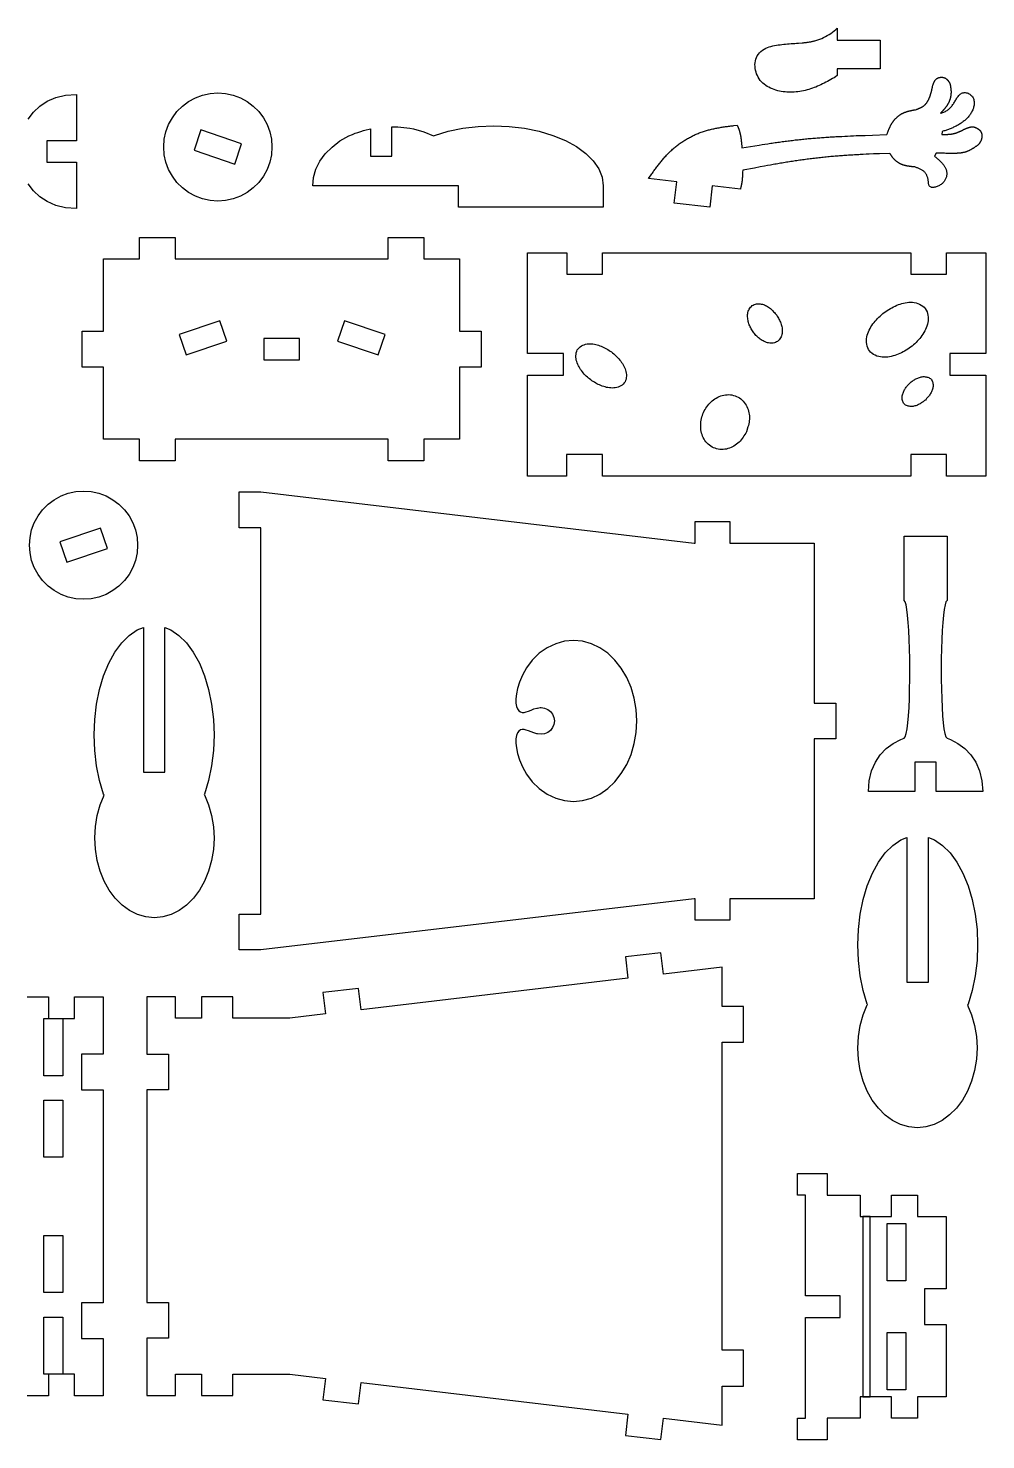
# Model space of a CAD drawing. Extents: x 13 to 664, y 13 to 450.
# Drawn here: x 370 to 664.5, y 13 to 447.3 of the extents above; entities that cross this region are included whole.
import ezdxf

# ---------------------------------------------------------------- set-up
doc = ezdxf.new("R2010")
doc.units = 0

msp = doc.modelspace()

# ---------------------------------------------------------------- linework, layer by layer
for points in [[(618.82, 447.27), (618.82, 443.62), (632.03, 443.62), (632.03, 434.81), (618.82, 434.81), (618.82, 432.72), (618.77, 432.68), (618.29, 432.37), (617.81, 432.06), (617.32, 431.77), (616.83, 431.48), (616.33, 431.19), (615.84, 430.91), (615.33, 430.64), (614.83, 430.38), (614.32, 430.12), (613.8, 429.88), (613.28, 429.64), (612.76, 429.41), (612.24, 429.19), (611.7, 428.99), (611.17, 428.8), (610.63, 428.62), (610.08, 428.45), (609.53, 428.3), (608.98, 428.16), (608.42, 428.04), (607.86, 427.93), (607.3, 427.83), (606.73, 427.75), (606.16, 427.69), (605.59, 427.64), (605.02, 427.61), (604.45, 427.6), (603.88, 427.6), (603.31, 427.63), (602.74, 427.67), (602.17, 427.73), (601.61, 427.82), (601.04, 427.92), (600.49, 428.05), (599.93, 428.21), (599.39, 428.39), (598.85, 428.59), (598.31, 428.83), (597.8, 429.09), (597.29, 429.37), (596.81, 429.69), (596.35, 430.03), (595.91, 430.4), (595.51, 430.8), (595.13, 431.24), (594.8, 431.69), (594.5, 432.18), (594.24, 432.69), (594.01, 433.22), (593.83, 433.77), (593.69, 434.33), (593.58, 434.9), (593.52, 435.49), (593.5, 436.07), (593.53, 436.65), (593.62, 437.22), (593.76, 437.77), (593.96, 438.3), (594.23, 438.81), (594.55, 439.28), (594.93, 439.72), (595.34, 440.13), (595.8, 440.49), (596.29, 440.82), (596.8, 441.1), (597.32, 441.34), (597.86, 441.54), (598.41, 441.7), (598.96, 441.84), (599.52, 441.95), (600.08, 442.04), (600.65, 442.12), (601.21, 442.2), (601.78, 442.27), (602.34, 442.33), (602.91, 442.39), (603.47, 442.44), (604.04, 442.49), (604.61, 442.53), (605.18, 442.57), (605.74, 442.62), (606.31, 442.65), (606.88, 442.69), (608.02, 442.76), (608.46, 442.81), (608.68, 442.84), (608.9, 442.87), (609.12, 442.89), (609.35, 442.92), (609.57, 442.95), (609.79, 442.98), (610.01, 443.01), (610.23, 443.05), (610.45, 443.08), (610.66, 443.12), (610.88, 443.17), (611.1, 443.21), (611.31, 443.26), (611.53, 443.31), (611.74, 443.36), (611.96, 443.42), (612.17, 443.48), (612.83, 443.69), (613.43, 443.91), (614.02, 444.15), (614.61, 444.41), (615.18, 444.69), (615.74, 445), (616.29, 445.33), (616.83, 445.68), (617.35, 446.05), (617.86, 446.44), (618.35, 446.85), (618.82, 447.27)], [(647.75, 427.73), (647.77, 427.82), (647.8, 427.92), (647.82, 428.01), (647.84, 428.11), (647.87, 428.21), (647.89, 428.3), (647.91, 428.4), (647.93, 428.49), (647.95, 428.58), (647.98, 428.68), (648, 428.78), (648.02, 428.87), (648.04, 428.96), (648.06, 429.06), (648.08, 429.15), (648.12, 429.34), (648.2, 429.72), (648.25, 429.87), (648.28, 429.94), (648.31, 430.01), (648.33, 430.08), (648.36, 430.16), (648.39, 430.23), (648.41, 430.3), (648.44, 430.37), (648.47, 430.44), (648.5, 430.51), (648.53, 430.58), (648.56, 430.64), (648.59, 430.71), (648.63, 430.78), (648.66, 430.84), (648.69, 430.91), (648.73, 430.97), (648.76, 431.03), (648.8, 431.1), (648.84, 431.16), (648.88, 431.21), (648.92, 431.27), (648.96, 431.33), (649.01, 431.38), (649.05, 431.44), (649.1, 431.49), (649.14, 431.54), (649.19, 431.59), (649.24, 431.64), (649.3, 431.68), (649.35, 431.73), (649.41, 431.77), (649.47, 431.81), (649.53, 431.84), (649.59, 431.88), (649.65, 431.91), (649.72, 431.95), (649.78, 431.98), (649.85, 432.01), (649.92, 432.03), (649.99, 432.06), (650.06, 432.08), (650.14, 432.1), (650.21, 432.12), (650.28, 432.13), (650.36, 432.15), (650.43, 432.16), (650.51, 432.17), (650.58, 432.18), (650.66, 432.18), (650.74, 432.19), (650.81, 432.19), (650.89, 432.19), (650.97, 432.19), (651.04, 432.18), (651.12, 432.18), (651.19, 432.17), (651.27, 432.16), (651.34, 432.14), (651.42, 432.13), (651.49, 432.11), (651.56, 432.09), (651.63, 432.07), (651.7, 432.05), (651.77, 432.03), (651.83, 432), (651.9, 431.97), (651.96, 431.94), (652.03, 431.9), (652.09, 431.87), (652.15, 431.83), (652.2, 431.79), (652.26, 431.75), (652.32, 431.71), (652.37, 431.66), (652.43, 431.62), (652.48, 431.57), (652.53, 431.52), (652.58, 431.47), (652.63, 431.42), (652.68, 431.37), (652.73, 431.32), (652.78, 431.26), (652.82, 431.21), (652.87, 431.15), (652.92, 431.09), (652.96, 431.03), (653.01, 430.97), (653.05, 430.91), (653.09, 430.85), (653.14, 430.79), (653.18, 430.73), (653.22, 430.67), (653.26, 430.6), (653.31, 430.54), (653.35, 430.48), (653.39, 430.41), (653.47, 430.29), (653.53, 429.98), (653.55, 429.88), (653.57, 429.78), (653.58, 429.68), (653.6, 429.58), (653.62, 429.48), (653.63, 429.38), (653.65, 429.27), (653.67, 429.17), (653.68, 429.07), (653.7, 428.97), (653.71, 428.87), (653.72, 428.77), (653.73, 428.66), (653.75, 428.56), (653.76, 428.46), (653.76, 428.36), (653.77, 428.26), (653.78, 428.15), (653.79, 428.05), (653.79, 427.95), (653.79, 427.85), (653.8, 427.74), (653.8, 427.64), (653.79, 427.54), (653.79, 427.43), (653.79, 427.33), (653.78, 427.23), (653.78, 427.12), (653.77, 427.02), (653.76, 426.92), (653.75, 426.81), (653.74, 426.71), (653.72, 426.61), (653.71, 426.5), (653.69, 426.4), (653.67, 426.3), (653.66, 426.2), (653.64, 426.1), (653.61, 425.99), (653.59, 425.89), (653.57, 425.79), (653.54, 425.69), (653.51, 425.59), (653.48, 425.49), (653.45, 425.39), (653.42, 425.29), (653.39, 425.2), (653.36, 425.1), (653.32, 425), (653.28, 424.9), (653.25, 424.81), (653.21, 424.71), (653.17, 424.62), (653.12, 424.52), (653.08, 424.43), (653.04, 424.34), (652.99, 424.25), (652.94, 424.16), (652.89, 424.07), (652.85, 423.98), (652.79, 423.89), (652.74, 423.8), (652.69, 423.72), (652.63, 423.63), (652.58, 423.54), (652.52, 423.46), (652.47, 423.37), (652.41, 423.29), (652.35, 423.21), (652.29, 423.12), (652.23, 423.04), (652.17, 422.96), (652.1, 422.88), (652.04, 422.8), (651.98, 422.72), (651.91, 422.64), (651.85, 422.56), (651.78, 422.48), (651.71, 422.4), (651.65, 422.32), (651.58, 422.24), (651.51, 422.17), (651.44, 422.09), (651.37, 422.01), (651.3, 421.94), (651.23, 421.86), (651.16, 421.78), (651.09, 421.71), (651.02, 421.63), (650.95, 421.55), (650.88, 421.48), (650.81, 421.4), (650.73, 421.33), (650.52, 421.1), (650.73, 421.13), (651.01, 421.23), (651.28, 421.34), (651.56, 421.45), (651.82, 421.57), (652.09, 421.69), (652.34, 421.83), (652.59, 421.97), (652.82, 422.12), (653.05, 422.28), (653.26, 422.46), (653.46, 422.65), (653.65, 422.85), (653.84, 423.07), (654.01, 423.29), (654.18, 423.52), (654.35, 423.76), (654.51, 424), (654.67, 424.26), (654.82, 424.51), (654.98, 424.77), (655.14, 425.03), (655.29, 425.29), (655.46, 425.56), (655.62, 425.82), (655.8, 426.07), (655.98, 426.32), (656.17, 426.55), (656.37, 426.76), (656.59, 426.95), (656.82, 427.12), (657.06, 427.25), (657.32, 427.36), (657.6, 427.42), (657.88, 427.45), (658.18, 427.45), (658.48, 427.42), (658.77, 427.35), (659.06, 427.25), (659.33, 427.12), (659.58, 426.97), (659.82, 426.79), (660.04, 426.59), (660.23, 426.37), (660.41, 426.13), (660.55, 425.88), (660.67, 425.62), (660.77, 425.34), (660.84, 425.06), (660.88, 424.77), (660.91, 424.48), (660.91, 424.18), (660.89, 423.89), (660.86, 423.59), (660.81, 423.29), (660.74, 423), (660.66, 422.71), (660.57, 422.43), (660.46, 422.16), (660.34, 421.89), (660.22, 421.63), (660.08, 421.37), (659.93, 421.12), (659.77, 420.87), (659.61, 420.63), (659.43, 420.4), (659.25, 420.17), (659.06, 419.95), (658.86, 419.73), (658.66, 419.53), (658.45, 419.32), (658.24, 419.12), (658.02, 418.93), (657.8, 418.74), (657.57, 418.56), (657.34, 418.39), (657.11, 418.22), (656.87, 418.05), (656.63, 417.89), (656.38, 417.74), (656.13, 417.59), (655.88, 417.44), (655.63, 417.3), (655.37, 417.17), (655.11, 417.04), (654.85, 416.91), (654.59, 416.79), (654.32, 416.67), (654.05, 416.56), (653.79, 416.45), (653.52, 416.34), (653.25, 416.24), (652.98, 416.14), (652.71, 416.04), (652.43, 415.94), (652.16, 415.84), (651.89, 415.75), (651.61, 415.66), (651.06, 415.47), (650.92, 414.58), (651.24, 414.58), (651.45, 414.58), (651.56, 414.58), (651.67, 414.59), (651.77, 414.59), (651.88, 414.59), (651.99, 414.59), (652.09, 414.59), (652.2, 414.6), (652.31, 414.6), (652.41, 414.6), (652.52, 414.61), (652.63, 414.61), (652.73, 414.62), (652.84, 414.62), (652.94, 414.63), (653.05, 414.64), (653.15, 414.65), (653.26, 414.66), (653.37, 414.67), (653.47, 414.68), (653.58, 414.69), (653.68, 414.7), (653.78, 414.71), (653.89, 414.73), (653.99, 414.75), (654.1, 414.76), (654.2, 414.78), (654.3, 414.8), (654.41, 414.82), (654.51, 414.84), (654.61, 414.86), (654.72, 414.89), (654.82, 414.91), (654.92, 414.94), (655.02, 414.97), (655.12, 415), (655.23, 415.03), (655.33, 415.06), (655.43, 415.09), (655.53, 415.12), (655.63, 415.16), (655.73, 415.2), (655.83, 415.23), (655.93, 415.27), (656.03, 415.31), (656.12, 415.35), (656.22, 415.39), (656.32, 415.43), (656.42, 415.47), (656.52, 415.51), (656.61, 415.56), (656.71, 415.6), (656.81, 415.65), (656.9, 415.69), (657, 415.74), (657.09, 415.79), (657.19, 415.83), (657.29, 415.88), (657.38, 415.93), (657.66, 416.07), (657.76, 416.12), (657.86, 416.17), (657.95, 416.21), (658.04, 416.26), (658.14, 416.31), (658.24, 416.35), (658.33, 416.4), (658.43, 416.44), (658.52, 416.48), (658.62, 416.53), (658.72, 416.57), (658.82, 416.6), (658.92, 416.64), (659.02, 416.68), (659.12, 416.71), (659.22, 416.74), (659.32, 416.77), (659.42, 416.8), (659.52, 416.83), (659.63, 416.85), (659.73, 416.87), (659.84, 416.89), (659.94, 416.9), (660.05, 416.91), (660.15, 416.92), (660.26, 416.92), (660.36, 416.92), (660.47, 416.92), (660.58, 416.91), (660.68, 416.9), (660.79, 416.89), (660.89, 416.87), (661, 416.85), (661.1, 416.84), (661.23, 416.78), (661.3, 416.75), (661.36, 416.71), (661.43, 416.68), (661.49, 416.65), (661.55, 416.62), (661.62, 416.59), (661.68, 416.55), (661.74, 416.52), (661.81, 416.49), (661.87, 416.45), (661.93, 416.42), (661.99, 416.38), (662.05, 416.35), (662.11, 416.31), (662.16, 416.27), (662.22, 416.23), (662.28, 416.19), (662.33, 416.15), (662.38, 416.11), (662.44, 416.07), (662.49, 416.02), (662.54, 415.98), (662.59, 415.93), (662.64, 415.88), (662.68, 415.84), (662.73, 415.79), (662.77, 415.73), (662.81, 415.68), (662.85, 415.62), (662.89, 415.57), (662.92, 415.51), (662.96, 415.45), (662.99, 415.39), (663.02, 415.33), (663.05, 415.27), (663.08, 415.2), (663.11, 415.14), (663.13, 415.07), (663.16, 415), (663.18, 414.94), (663.2, 414.87), (663.22, 414.8), (663.23, 414.73), (663.25, 414.66), (663.26, 414.59), (663.27, 414.52), (663.28, 414.45), (663.29, 414.38), (663.3, 414.31), (663.3, 414.24), (663.31, 414.16), (663.31, 414.09), (663.31, 414.02), (663.31, 413.95), (663.3, 413.88), (663.3, 413.81), (663.29, 413.74), (663.28, 413.67), (663.27, 413.6), (663.26, 413.54), (663.25, 413.47), (663.23, 413.4), (663.21, 413.33), (663.2, 413.27), (663.18, 413.2), (663.16, 413.14), (663.14, 413.07), (663.11, 413.01), (663.09, 412.94), (663.06, 412.88), (663.04, 412.82), (663.01, 412.75), (662.98, 412.69), (662.95, 412.63), (662.92, 412.57), (662.89, 412.51), (662.86, 412.44), (662.82, 412.38), (662.79, 412.32), (662.76, 412.26), (662.72, 412.2), (662.68, 412.14), (662.65, 412.08), (662.61, 412.02), (662.58, 411.96), (662.54, 411.9), (662.5, 411.84), (662.46, 411.78), (662.42, 411.72), (662.39, 411.66), (662.35, 411.6), (662.27, 411.48), (661.93, 411.24), (661.82, 411.16), (661.7, 411.08), (661.59, 411), (661.48, 410.92), (661.36, 410.84), (661.25, 410.76), (661.13, 410.68), (661.02, 410.6), (660.9, 410.52), (660.79, 410.45), (660.67, 410.37), (660.56, 410.3), (660.44, 410.23), (660.32, 410.15), (660.21, 410.08), (660.09, 410.02), (659.97, 409.95), (659.85, 409.88), (659.73, 409.82), (659.61, 409.75), (659.49, 409.69), (659.37, 409.63), (659.25, 409.58), (659.13, 409.52), (659, 409.47), (658.88, 409.41), (658.76, 409.36), (658.63, 409.32), (658.5, 409.27), (658.38, 409.23), (658.25, 409.19), (658.12, 409.15), (657.99, 409.12), (657.86, 409.08), (657.73, 409.05), (657.6, 409.02), (657.47, 408.99), (657.33, 408.97), (657.2, 408.94), (657.06, 408.92), (656.93, 408.9), (656.79, 408.88), (656.66, 408.87), (656.52, 408.85), (656.39, 408.84), (656.25, 408.82), (656.11, 408.81), (655.98, 408.8), (655.84, 408.79), (655.7, 408.79), (655.56, 408.78), (655.42, 408.77), (655.28, 408.77), (655.15, 408.76), (655.01, 408.76), (654.87, 408.76), (654.73, 408.76), (654.59, 408.76), (654.45, 408.76), (654.31, 408.76), (654.17, 408.76), (654.03, 408.76), (653.9, 408.76), (653.76, 408.76), (653.48, 408.76), (653.2, 408.77), (652.93, 408.77), (652.65, 408.77), (652.24, 408.78), (651.83, 408.79), (651.29, 408.8), (650.61, 408.82), (649.25, 408.86), (648.73, 407.89), (648.92, 407.74), (649.1, 407.58), (649.29, 407.43), (649.47, 407.27), (649.65, 407.11), (649.83, 406.96), (650, 406.8), (650.18, 406.64), (650.35, 406.48), (650.52, 406.32), (650.68, 406.15), (650.84, 405.99), (650.99, 405.82), (651.14, 405.65), (651.28, 405.49), (651.42, 405.31), (651.55, 405.14), (651.67, 404.96), (651.79, 404.78), (651.9, 404.6), (652, 404.42), (652.09, 404.23), (652.17, 404.04), (652.25, 403.85), (652.31, 403.66), (652.37, 403.46), (652.41, 403.25), (652.44, 403.05), (652.46, 402.84), (652.47, 402.63), (652.47, 402.41), (652.46, 402.19), (652.43, 401.98), (652.4, 401.76), (652.35, 401.55), (652.29, 401.33), (652.21, 401.12), (652.12, 400.91), (652.02, 400.7), (651.91, 400.5), (651.78, 400.3), (651.64, 400.1), (651.48, 399.91), (651.31, 399.73), (651.13, 399.55), (650.93, 399.38), (650.72, 399.22), (650.49, 399.07), (650.25, 398.93), (650.01, 398.8), (649.75, 398.68), (649.5, 398.58), (649.24, 398.49), (648.99, 398.41), (648.74, 398.36), (648.5, 398.32), (648.26, 398.3), (648.04, 398.3), (647.83, 398.32), (647.64, 398.37), (647.46, 398.43), (647.31, 398.53), (647.18, 398.65), (647.08, 398.79), (647, 398.97), (646.95, 399.16), (646.91, 399.38), (646.88, 399.6), (646.86, 399.84), (646.84, 400.08), (646.81, 400.32), (646.78, 400.56), (646.74, 400.79), (646.69, 401.02), (646.63, 401.25), (646.56, 401.46), (646.48, 401.68), (646.4, 401.88), (646.31, 402.08), (646.2, 402.28), (646.09, 402.46), (645.97, 402.64), (645.84, 402.81), (645.7, 402.97), (645.56, 403.12), (645.4, 403.26), (645.24, 403.4), (645.07, 403.52), (644.89, 403.64), (644.71, 403.75), (644.51, 403.85), (644.32, 403.95), (644.12, 404.04), (643.91, 404.13), (643.7, 404.21), (643.49, 404.29), (643.28, 404.37), (643.06, 404.44), (642.84, 404.52), (642.63, 404.59), (642.26, 404.63), (642.07, 404.65), (641.98, 404.65), (641.88, 404.66), (641.79, 404.67), (641.7, 404.68), (641.61, 404.69), (641.51, 404.7), (641.42, 404.71), (641.33, 404.73), (641.24, 404.74), (641.15, 404.75), (641.06, 404.76), (640.96, 404.77), (640.87, 404.79), (640.78, 404.8), (640.69, 404.81), (640.6, 404.83), (640.51, 404.84), (640.42, 404.86), (640.33, 404.88), (640.24, 404.89), (640.15, 404.91), (640.06, 404.93), (639.97, 404.95), (639.88, 404.97), (639.79, 404.99), (639.71, 405.01), (639.62, 405.03), (639.53, 405.05), (639.44, 405.08), (639.36, 405.1), (639.27, 405.13), (639.18, 405.15), (639.1, 405.18), (639.01, 405.21), (638.93, 405.24), (638.84, 405.27), (638.76, 405.3), (638.67, 405.33), (638.59, 405.37), (638.51, 405.4), (638.42, 405.44), (638.34, 405.48), (638.26, 405.51), (638.18, 405.55), (638.1, 405.6), (638.02, 405.64), (637.94, 405.68), (637.86, 405.73), (637.78, 405.77), (637.7, 405.82), (637.62, 405.87), (637.55, 405.92), (637.47, 405.97), (637.4, 406.02), (637.32, 406.07), (637.25, 406.13), (637.17, 406.18), (637.1, 406.24), (637.03, 406.29), (636.96, 406.35), (636.88, 406.41), (636.81, 406.47), (636.74, 406.53), (636.68, 406.59), (636.61, 406.65), (636.54, 406.72), (636.47, 406.78), (636.41, 406.85), (636.34, 406.91), (636.28, 406.98), (636.22, 407.05), (636.16, 407.12), (636.1, 407.19), (636.04, 407.26), (635.98, 407.33), (635.92, 407.4), (635.86, 407.47), (635.81, 407.54), (635.75, 407.62), (635.7, 407.69), (635.65, 407.76), (635.59, 407.84), (635.54, 407.91), (635.49, 407.99), (635.44, 408.07), (635.39, 408.14), (635.35, 408.22), (635.3, 408.3), (635.25, 408.38), (635.2, 408.45), (635.16, 408.53), (635.11, 408.61), (635.02, 408.77), (631.82, 408.65), (630, 408.58), (628.63, 408.52), (627.72, 408.48), (626.81, 408.44), (625.89, 408.4), (625.44, 408.37), (624.98, 408.35), (624.53, 408.32), (624.07, 408.3), (623.61, 408.27), (623.16, 408.25), (622.7, 408.22), (622.25, 408.19), (621.79, 408.16), (621.34, 408.13), (620.88, 408.1), (620.43, 408.06), (619.97, 408.03), (619.52, 407.99), (619.06, 407.96), (618.61, 407.92), (618.15, 407.88), (617.7, 407.84), (617.24, 407.8), (616.79, 407.76), (616.33, 407.72), (615.88, 407.68), (615.42, 407.63), (614.97, 407.58), (614.52, 407.54), (614.06, 407.49), (613.61, 407.44), (613.15, 407.39), (612.7, 407.34), (612.25, 407.29), (611.79, 407.23), (611.34, 407.18), (610.89, 407.12), (610.43, 407.07), (609.98, 407.01), (609.53, 406.95), (609.07, 406.89), (608.62, 406.83), (608.17, 406.77), (607.72, 406.71), (607.26, 406.65), (606.81, 406.58), (606.36, 406.52), (605.91, 406.45), (605.46, 406.38), (605.01, 406.31), (604.55, 406.24), (604.1, 406.17), (603.65, 406.1), (603.2, 406.03), (602.75, 405.96), (602.3, 405.88), (601.85, 405.81), (601.4, 405.73), (600.95, 405.66), (600.5, 405.58), (600.05, 405.5), (599.6, 405.43), (599.15, 405.35), (598.25, 405.19), (597.35, 405.02), (596.46, 404.86), (595.11, 404.61), (593.31, 404.27), (589.73, 403.59), (589.7, 402.98), (589.68, 402.56), (589.67, 402.29), (589.66, 402.09), (589.65, 401.88), (589.64, 401.74), (589.63, 401.61), (589.62, 401.47), (589.62, 401.4), (589.62, 401.33), (589.61, 401.26), (589.61, 401.2), (589.6, 401.13), (589.6, 401.06), (589.59, 400.99), (589.59, 400.92), (589.58, 400.85), (589.57, 400.79), (589.57, 400.72), (589.56, 400.65), (589.56, 400.58), (589.55, 400.51), (589.54, 400.44), (589.53, 400.38), (589.53, 400.31), (589.52, 400.24), (589.51, 400.17), (589.5, 400.1), (589.49, 400.04), (589.48, 399.97), (589.47, 399.9), (589.46, 399.83), (589.45, 399.76), (589.44, 399.7), (589.43, 399.63), (589.42, 399.56), (589.4, 399.5), (589.39, 399.43), (589.38, 399.36), (589.36, 399.29), (589.35, 399.23), (589.34, 399.16), (589.32, 399.09), (589.31, 399.03), (589.29, 398.96), (589.28, 398.89), (589.26, 398.83), (589.24, 398.76), (589.23, 398.69), (589.21, 398.63), (589.2, 398.56), (589.18, 398.49), (589.16, 398.43), (589.13, 398.29), (589.06, 398.03), (589.03, 397.74), (580.38, 398.76), (579.61, 392.2), (568.68, 393.49), (569.45, 400.05), (560.8, 401.07), (561.57, 402.16), (561.76, 402.43), (561.95, 402.71), (562.15, 402.98), (562.34, 403.25), (562.54, 403.52), (562.73, 403.79), (562.93, 404.06), (563.13, 404.32), (563.32, 404.59), (563.52, 404.86), (563.73, 405.12), (563.93, 405.38), (564.13, 405.64), (564.34, 405.9), (564.55, 406.16), (564.75, 406.42), (564.96, 406.68), (565.18, 406.93), (565.39, 407.18), (565.61, 407.43), (565.83, 407.68), (566.05, 407.92), (566.27, 408.17), (566.5, 408.41), (566.73, 408.64), (566.96, 408.88), (567.19, 409.11), (567.43, 409.34), (567.67, 409.57), (567.91, 409.8), (568.16, 410.02), (568.41, 410.24), (568.66, 410.45), (568.92, 410.67), (569.17, 410.88), (569.43, 411.08), (569.7, 411.29), (569.96, 411.49), (570.23, 411.69), (570.5, 411.88), (570.78, 412.07), (571.05, 412.26), (571.33, 412.44), (571.61, 412.62), (571.9, 412.8), (572.18, 412.98), (572.47, 413.15), (572.76, 413.32), (573.05, 413.48), (573.35, 413.64), (573.64, 413.8), (573.94, 413.95), (574.24, 414.1), (574.54, 414.24), (574.84, 414.39), (575.15, 414.53), (575.45, 414.66), (575.76, 414.79), (576.07, 414.92), (576.38, 415.04), (576.69, 415.16), (577, 415.28), (577.32, 415.39), (577.63, 415.5), (577.95, 415.6), (578.26, 415.7), (578.58, 415.79), (578.9, 415.89), (579.22, 415.97), (579.54, 416.06), (579.86, 416.14), (580.18, 416.22), (580.5, 416.29), (580.83, 416.36), (581.15, 416.43), (581.47, 416.5), (581.8, 416.56), (582.13, 416.62), (582.45, 416.68), (582.78, 416.74), (583.1, 416.79), (583.43, 416.84), (583.76, 416.89), (584.09, 416.94), (584.42, 416.99), (584.75, 417.03), (585.07, 417.07), (585.4, 417.12), (585.73, 417.16), (586.06, 417.2), (586.39, 417.24), (586.72, 417.28), (587.05, 417.32), (588.05, 417.43), (588.13, 417.23), (588.18, 417.1), (588.21, 417.03), (588.24, 416.96), (588.27, 416.9), (588.29, 416.83), (588.32, 416.77), (588.35, 416.7), (588.37, 416.63), (588.4, 416.57), (588.43, 416.5), (588.45, 416.43), (588.48, 416.36), (588.5, 416.3), (588.53, 416.23), (588.55, 416.16), (588.57, 416.09), (588.6, 416.03), (588.62, 415.96), (588.64, 415.89), (588.67, 415.82), (588.69, 415.75), (588.71, 415.69), (588.73, 415.62), (588.75, 415.55), (588.77, 415.48), (588.79, 415.41), (588.81, 415.34), (588.83, 415.27), (588.84, 415.2), (588.86, 415.13), (588.88, 415.06), (588.9, 414.99), (588.91, 414.92), (588.93, 414.85), (588.94, 414.78), (588.96, 414.71), (588.97, 414.64), (588.99, 414.57), (589, 414.5), (589.02, 414.43), (589.03, 414.36), (589.04, 414.29), (589.06, 414.22), (589.07, 414.15), (589.08, 414.08), (589.09, 414.01), (589.11, 413.93), (589.12, 413.86), (589.13, 413.79), (589.14, 413.72), (589.15, 413.65), (589.16, 413.58), (589.17, 413.51), (589.18, 413.44), (589.19, 413.36), (589.2, 413.29), (589.21, 413.22), (589.22, 413.15), (589.23, 413.08), (589.24, 413.01), (589.25, 412.94), (589.26, 412.87), (589.27, 412.79), (589.28, 412.72), (589.29, 412.65), (589.3, 412.58), (589.3, 412.51), (589.31, 412.44), (589.32, 412.37), (589.33, 412.3), (589.34, 412.22), (589.34, 412.15), (589.35, 412.08), (589.37, 411.94), (589.38, 411.8), (589.39, 411.65), (589.41, 411.51), (589.43, 411.3), (589.46, 411.01), (589.51, 410.44), (593.49, 411.1), (594.81, 411.32), (595.7, 411.46), (596.58, 411.6), (597.47, 411.74), (597.91, 411.81), (598.35, 411.88), (598.8, 411.94), (599.24, 412.01), (599.68, 412.07), (600.13, 412.14), (600.57, 412.2), (601.01, 412.26), (601.46, 412.33), (601.9, 412.39), (602.34, 412.45), (602.79, 412.51), (603.23, 412.56), (603.68, 412.62), (604.12, 412.68), (604.57, 412.73), (605.01, 412.78), (605.46, 412.83), (605.9, 412.89), (606.35, 412.94), (606.79, 412.98), (607.24, 413.03), (607.68, 413.08), (608.13, 413.12), (608.57, 413.17), (609.02, 413.21), (609.47, 413.25), (609.91, 413.3), (610.36, 413.34), (610.8, 413.38), (611.25, 413.41), (611.7, 413.45), (612.14, 413.49), (612.59, 413.52), (613.04, 413.56), (613.49, 413.59), (613.93, 413.63), (614.38, 413.66), (614.83, 413.69), (615.27, 413.72), (615.72, 413.75), (616.17, 413.78), (616.62, 413.81), (617.06, 413.84), (617.51, 413.86), (617.96, 413.89), (618.41, 413.92), (619.3, 413.97), (620.19, 414.01), (621.09, 414.06), (621.99, 414.1), (622.88, 414.14), (623.78, 414.18), (624.67, 414.22), (626.01, 414.27), (627.36, 414.32), (629.6, 414.4), (634.07, 414.54), (634.16, 414.78), (634.25, 415.01), (634.29, 415.13), (634.33, 415.25), (634.38, 415.37), (634.42, 415.48), (634.47, 415.6), (634.51, 415.72), (634.56, 415.83), (634.6, 415.95), (634.65, 416.07), (634.7, 416.18), (634.75, 416.3), (634.8, 416.41), (634.84, 416.53), (634.9, 416.64), (634.95, 416.75), (635, 416.87), (635.05, 416.98), (635.11, 417.09), (635.16, 417.2), (635.22, 417.31), (635.27, 417.42), (635.33, 417.53), (635.39, 417.64), (635.45, 417.75), (635.52, 417.86), (635.58, 417.96), (635.64, 418.07), (635.71, 418.17), (635.78, 418.28), (635.85, 418.38), (635.92, 418.48), (635.99, 418.58), (636.07, 418.68), (636.14, 418.78), (636.22, 418.88), (636.3, 418.98), (636.38, 419.08), (636.46, 419.17), (636.55, 419.26), (636.63, 419.36), (636.72, 419.45), (636.81, 419.54), (636.9, 419.63), (636.99, 419.72), (637.08, 419.8), (637.18, 419.89), (637.27, 419.97), (637.37, 420.06), (637.46, 420.14), (637.56, 420.22), (637.66, 420.29), (637.76, 420.37), (637.86, 420.45), (637.97, 420.52), (638.07, 420.59), (638.17, 420.66), (638.28, 420.73), (638.39, 420.8), (638.49, 420.86), (638.6, 420.93), (638.71, 420.99), (638.82, 421.05), (638.93, 421.1), (639.05, 421.16), (639.16, 421.22), (639.27, 421.27), (639.38, 421.32), (639.5, 421.37), (639.61, 421.41), (639.73, 421.46), (639.85, 421.5), (639.96, 421.54), (640.08, 421.58), (640.2, 421.62), (640.32, 421.66), (640.44, 421.69), (640.56, 421.73), (640.68, 421.76), (640.8, 421.79), (640.92, 421.82), (641.04, 421.85), (641.16, 421.88), (641.28, 421.9), (641.4, 421.93), (641.53, 421.96), (641.65, 421.98), (641.77, 422), (641.89, 422.03), (642.02, 422.05), (642.14, 422.07), (642.26, 422.09), (642.39, 422.12), (642.51, 422.14), (642.88, 422.2), (643.17, 422.3), (643.26, 422.34), (643.36, 422.37), (643.45, 422.41), (643.55, 422.45), (643.64, 422.48), (643.73, 422.52), (643.83, 422.56), (643.92, 422.59), (644.01, 422.63), (644.1, 422.67), (644.19, 422.71), (644.28, 422.75), (644.37, 422.79), (644.46, 422.84), (644.55, 422.88), (644.64, 422.92), (644.72, 422.97), (644.81, 423.02), (644.89, 423.06), (644.98, 423.11), (645.06, 423.16), (645.14, 423.22), (645.22, 423.27), (645.3, 423.32), (645.37, 423.38), (645.45, 423.44), (645.53, 423.5), (645.6, 423.56), (645.67, 423.62), (645.74, 423.69), (645.81, 423.75), (645.88, 423.82), (645.94, 423.89), (646.01, 423.96), (646.07, 424.03), (646.13, 424.11), (646.19, 424.18), (646.25, 424.26), (646.31, 424.34), (646.37, 424.42), (646.42, 424.5), (646.48, 424.58), (646.53, 424.67), (646.58, 424.75), (646.63, 424.83), (646.68, 424.92), (646.73, 425.01), (646.78, 425.1), (646.83, 425.19), (646.87, 425.27), (646.92, 425.36), (646.96, 425.46), (647, 425.55), (647.04, 425.64), (647.08, 425.73), (647.12, 425.83), (647.16, 425.92), (647.2, 426.01), (647.24, 426.11), (647.27, 426.2), (647.31, 426.3), (647.34, 426.39), (647.37, 426.49), (647.41, 426.58), (647.44, 426.68), (647.47, 426.78), (647.5, 426.87), (647.53, 426.97), (647.56, 427.06), (647.59, 427.16), (647.62, 427.25), (647.64, 427.35), (647.67, 427.44), (647.7, 427.54), (647.72, 427.63), (647.75, 427.73)], [(419.35, 424.73), (421.43, 425.87), (423.66, 426.7), (425.98, 427.2), (428.34, 427.37), (430.71, 427.2), (433.03, 426.7), (435.26, 425.87), (437.34, 424.73), (439.24, 423.31), (440.92, 421.63), (442.34, 419.73), (443.48, 417.65), (444.31, 415.42), (444.81, 413.1), (444.98, 410.74), (444.81, 408.37), (444.31, 406.05), (443.48, 403.83), (442.34, 401.74), (440.92, 399.84), (439.24, 398.16), (437.34, 396.74), (435.26, 395.6), (433.03, 394.77), (430.71, 394.27), (428.34, 394.1), (425.98, 394.27), (423.66, 394.77), (421.43, 395.6), (419.35, 396.74), (417.45, 398.16), (415.77, 399.84), (414.35, 401.74), (413.21, 403.83), (412.38, 406.05), (411.88, 408.37), (411.71, 410.74), (411.88, 413.1), (412.38, 415.42), (413.21, 417.65), (414.35, 419.73), (415.77, 421.63), (417.45, 423.31), (419.35, 424.73)], [(468.64, 414.14), (469.77, 414.61), (470.6, 414.94), (471.43, 415.24), (472.27, 415.52), (473.12, 415.78), (473.97, 416.01), (474.83, 416.22), (475.27, 416.31), (475.27, 407.9), (481.88, 407.9), (481.88, 416.97), (482.78, 416.95), (483.69, 416.91), (484.6, 416.84), (485.52, 416.75), (486.45, 416.63), (487.38, 416.49), (488.49, 416.3), (491.72, 415.39), (494.64, 414.17), (494.97, 414.31), (499.19, 415.57), (503.69, 416.49), (508.38, 417.05), (513.17, 417.23), (517.96, 417.05), (522.66, 416.49), (527.16, 415.57), (531.37, 414.31), (535.22, 412.73), (538.61, 410.87), (541.49, 408.77), (543.79, 406.46), (545.47, 404), (546.49, 401.43), (546.84, 398.81), (546.84, 392.2), (502.33, 392.2), (502.33, 398.81), (457.55, 398.81), (457.79, 401.33), (458.52, 403.89), (459.73, 406.34), (461.38, 408.63), (463.45, 410.73), (465.88, 412.58), (468.64, 414.14)], [(433.53, 405.48), (435.66, 411.73), (423.16, 415.99), (421.03, 409.74), (433.53, 405.48)], [(386.6, 343.04), (386.6, 354.05), (393.21, 354.05), (393.21, 376.29), (404.21, 376.29), (404.21, 382.89), (415.22, 382.89), (415.22, 376.29), (480.67, 376.29), (480.67, 382.89), (491.67, 382.89), (491.67, 376.29), (502.68, 376.29), (502.68, 354.05), (509.29, 354.05), (509.29, 343.04), (502.68, 343.04), (502.68, 320.8), (491.67, 320.8), (491.67, 314.2), (480.67, 314.2), (480.67, 320.8), (415.22, 320.8), (415.22, 314.2), (404.21, 314.2), (404.21, 320.8), (393.21, 320.8), (393.21, 343.04), (386.6, 343.04)], [(664.47, 309.5), (652.4, 309.5), (652.4, 316.11), (641.4, 316.11), (641.4, 309.5), (546.59, 309.5), (546.59, 316.11), (535.59, 316.11), (535.59, 309.5), (523.6, 309.5), (523.6, 340.54), (534.58, 340.54), (534.58, 347.15), (523.6, 347.15), (523.6, 378.19), (535.65, 378.19), (535.65, 371.59), (546.66, 371.59), (546.66, 378.19), (641.4, 378.19), (641.4, 371.59), (652.4, 371.59), (652.4, 378.19), (664.47, 378.19), (664.47, 347.15), (653.47, 347.15), (653.47, 340.54), (664.47, 340.54), (664.47, 309.5)], [(592.67, 361.93), (592.96, 362.11), (593.29, 362.26), (593.62, 362.37), (593.98, 362.44), (594.34, 362.49), (594.7, 362.5), (595.06, 362.48), (595.42, 362.43), (595.77, 362.35), (596.11, 362.26), (596.44, 362.13), (596.76, 361.99), (597.08, 361.83), (597.38, 361.65), (597.68, 361.46), (597.96, 361.25), (598.24, 361.04), (598.5, 360.81), (598.76, 360.57), (599, 360.32), (599.25, 360.06), (599.49, 359.8), (599.72, 359.54), (599.95, 359.27), (600.18, 359.01), (600.36, 358.7), (600.53, 358.39), (600.7, 358.08), (600.87, 357.77), (601.03, 357.46), (601.18, 357.14), (601.32, 356.82), (601.45, 356.5), (601.57, 356.17), (601.67, 355.83), (601.75, 355.49), (601.82, 355.14), (601.87, 354.79), (601.89, 354.44), (601.9, 354.08), (601.88, 353.73), (601.83, 353.37), (601.76, 353.02), (601.65, 352.68), (601.53, 352.34), (601.37, 352.01), (601.18, 351.7), (600.96, 351.42), (600.72, 351.17), (600.45, 350.94), (600.15, 350.76), (599.83, 350.62), (599.49, 350.51), (599.14, 350.43), (598.78, 350.39), (598.42, 350.38), (598.06, 350.4), (597.7, 350.45), (597.36, 350.53), (597.02, 350.63), (596.69, 350.75), (596.36, 350.89), (596.05, 351.05), (595.74, 351.23), (595.44, 351.42), (595.15, 351.62), (594.86, 351.83), (594.59, 352.05), (594.33, 352.29), (594.07, 352.53), (593.82, 352.78), (593.59, 353.04), (593.36, 353.31), (593.14, 353.59), (592.93, 353.87), (592.73, 354.16), (592.54, 354.46), (592.37, 354.76), (592.2, 355.07), (592.04, 355.39), (591.9, 355.71), (591.77, 356.04), (591.65, 356.37), (591.54, 356.71), (591.45, 357.05), (591.37, 357.39), (591.3, 357.74), (591.26, 358.09), (591.23, 358.45), (591.23, 358.8), (591.25, 359.15), (591.29, 359.5), (591.36, 359.85), (591.46, 360.2), (591.59, 360.54), (591.75, 360.86), (591.94, 361.17), (592.15, 361.46), (592.39, 361.71), (592.67, 361.93)], [(644.14, 362.37), (644.64, 362.11), (645.11, 361.8), (645.53, 361.44), (645.89, 361.03), (646.19, 360.57), (646.42, 360.07), (646.6, 359.54), (646.71, 358.99), (646.78, 358.42), (646.79, 357.85), (646.75, 357.28), (646.67, 356.72), (646.55, 356.18), (646.39, 355.65), (646.19, 355.13), (645.97, 354.62), (645.72, 354.13), (645.44, 353.65), (645.14, 353.17), (644.83, 352.72), (644.5, 352.27), (644.16, 351.83), (643.8, 351.41), (643.43, 351), (643.04, 350.61), (642.64, 350.22), (642.23, 349.86), (641.81, 349.5), (641.37, 349.16), (640.93, 348.83), (640.47, 348.52), (640, 348.22), (639.53, 347.94), (639.04, 347.67), (638.55, 347.42), (638.05, 347.19), (637.54, 346.97), (637.02, 346.78), (636.49, 346.6), (635.96, 346.44), (635.42, 346.3), (634.87, 346.19), (634.33, 346.11), (633.77, 346.06), (633.22, 346.05), (632.66, 346.08), (632.11, 346.15), (631.55, 346.26), (631, 346.43), (630.47, 346.64), (629.97, 346.9), (629.5, 347.22), (629.08, 347.58), (628.72, 347.99), (628.42, 348.44), (628.19, 348.94), (628.01, 349.48), (627.9, 350.03), (627.83, 350.6), (627.82, 351.17), (627.85, 351.74), (627.93, 352.3), (628.05, 352.85), (628.21, 353.38), (628.4, 353.9), (628.63, 354.41), (628.88, 354.9), (629.16, 355.38), (629.47, 355.84), (629.79, 356.29), (630.13, 356.72), (630.48, 357.15), (630.85, 357.55), (631.23, 357.95), (631.62, 358.34), (632.02, 358.73), (632.42, 359.11), (632.83, 359.49), (633.24, 359.86), (633.71, 360.15), (634.18, 360.45), (634.65, 360.73), (635.13, 361.01), (635.61, 361.28), (636.1, 361.54), (636.59, 361.79), (637.09, 362.02), (637.6, 362.23), (638.12, 362.42), (638.64, 362.59), (639.18, 362.73), (639.72, 362.84), (640.27, 362.92), (640.83, 362.97), (641.38, 362.98), (641.94, 362.95), (642.5, 362.87), (643.06, 362.75), (643.61, 362.59), (644.14, 362.37)], [(431.08, 351.03), (428.95, 357.28), (416.44, 353.02), (418.57, 346.77), (431.08, 351.03)], [(465.13, 351.03), (477.63, 346.77), (479.76, 353.02), (467.26, 357.28), (465.13, 351.03)], [(453.45, 345.24), (453.45, 351.85), (442.44, 351.85), (442.44, 345.24), (453.45, 345.24)], [(550.4, 346.79), (550.73, 346.48), (551.05, 346.17), (551.36, 345.85), (551.67, 345.52), (551.96, 345.19), (552.24, 344.84), (552.51, 344.48), (552.77, 344.11), (553.01, 343.73), (553.22, 343.34), (553.42, 342.93), (553.59, 342.51), (553.73, 342.08), (553.84, 341.64), (553.92, 341.19), (553.96, 340.73), (553.97, 340.26), (553.93, 339.8), (553.85, 339.35), (553.72, 338.91), (553.54, 338.5), (553.3, 338.13), (553.01, 337.79), (552.67, 337.5), (552.29, 337.25), (551.88, 337.04), (551.45, 336.87), (551, 336.74), (550.55, 336.64), (550.09, 336.59), (549.64, 336.57), (549.19, 336.59), (548.74, 336.63), (548.3, 336.7), (547.86, 336.79), (547.42, 336.9), (546.99, 337.03), (546.56, 337.18), (546.14, 337.34), (545.73, 337.51), (545.32, 337.7), (544.92, 337.9), (544.52, 338.11), (544.13, 338.34), (543.75, 338.58), (543.38, 338.83), (543.01, 339.09), (542.66, 339.36), (542.31, 339.65), (541.97, 339.94), (541.64, 340.25), (541.32, 340.56), (541.02, 340.89), (540.72, 341.23), (540.43, 341.57), (540.16, 341.93), (539.89, 342.3), (539.64, 342.67), (539.41, 343.06), (539.19, 343.45), (539, 343.86), (538.83, 344.28), (538.68, 344.7), (538.57, 345.14), (538.49, 345.59), (538.44, 346.05), (538.44, 346.52), (538.48, 346.98), (538.56, 347.43), (538.69, 347.87), (538.87, 348.28), (539.11, 348.66), (539.4, 348.99), (539.74, 349.28), (540.12, 349.53), (540.53, 349.74), (540.96, 349.91), (541.41, 350.05), (541.86, 350.14), (542.32, 350.19), (542.77, 350.21), (543.22, 350.2), (543.67, 350.16), (544.12, 350.09), (544.56, 350), (544.99, 349.88), (545.42, 349.75), (545.84, 349.59), (546.25, 349.42), (546.66, 349.24), (547.06, 349.04), (547.46, 348.83), (547.85, 348.61), (548.24, 348.39), (548.63, 348.16), (549.01, 347.93), (549.4, 347.69), (549.73, 347.39), (550.07, 347.09), (550.4, 346.79)], [(639.99, 336.81), (640.16, 337.04), (640.34, 337.26), (640.53, 337.48), (640.72, 337.69), (640.93, 337.9), (641.14, 338.09), (641.35, 338.28), (641.57, 338.47), (641.8, 338.65), (642.03, 338.81), (642.27, 338.97), (642.52, 339.13), (642.77, 339.27), (643.02, 339.4), (643.28, 339.53), (643.55, 339.65), (643.82, 339.75), (644.09, 339.85), (644.37, 339.93), (644.65, 340), (644.93, 340.05), (645.22, 340.08), (645.51, 340.09), (645.8, 340.07), (646.1, 340.04), (646.39, 339.97), (646.67, 339.89), (646.94, 339.77), (647.2, 339.63), (647.43, 339.47), (647.64, 339.27), (647.82, 339.05), (647.96, 338.8), (648.08, 338.53), (648.17, 338.25), (648.23, 337.96), (648.27, 337.66), (648.28, 337.37), (648.27, 337.08), (648.24, 336.79), (648.18, 336.5), (648.11, 336.22), (648.02, 335.95), (647.91, 335.68), (647.79, 335.41), (647.66, 335.16), (647.52, 334.91), (647.36, 334.67), (647.2, 334.43), (647.03, 334.2), (646.85, 333.98), (646.67, 333.76), (646.48, 333.54), (646.29, 333.32), (646.1, 333.1), (645.9, 332.89), (645.67, 332.72), (645.44, 332.54), (645.21, 332.37), (644.98, 332.2), (644.74, 332.04), (644.5, 331.88), (644.26, 331.73), (644.01, 331.59), (643.75, 331.46), (643.49, 331.34), (643.23, 331.23), (642.96, 331.13), (642.68, 331.05), (642.4, 330.98), (642.11, 330.93), (641.82, 330.9), (641.53, 330.9), (641.24, 330.91), (640.94, 330.95), (640.65, 331.01), (640.37, 331.1), (640.1, 331.21), (639.84, 331.35), (639.61, 331.52), (639.4, 331.72), (639.22, 331.94), (639.08, 332.19), (638.96, 332.45), (638.87, 332.73), (638.81, 333.02), (638.77, 333.32), (638.76, 333.62), (638.77, 333.91), (638.81, 334.2), (638.86, 334.48), (638.93, 334.76), (639.03, 335.03), (639.13, 335.3), (639.25, 335.57), (639.38, 335.83), (639.52, 336.08), (639.66, 336.33), (639.82, 336.57), (639.99, 336.81)], [(581.61, 333.5), (582.05, 333.74), (582.5, 333.95), (582.96, 334.13), (583.44, 334.28), (583.93, 334.4), (584.42, 334.48), (584.92, 334.53), (585.43, 334.54), (585.93, 334.51), (586.43, 334.44), (586.92, 334.33), (587.4, 334.19), (587.86, 334), (588.3, 333.78), (588.73, 333.52), (589.13, 333.22), (589.51, 332.9), (589.87, 332.54), (590.2, 332.16), (590.5, 331.75), (590.77, 331.33), (591.01, 330.88), (591.22, 330.42), (591.39, 329.95), (591.54, 329.47), (591.65, 328.99), (591.74, 328.49), (591.78, 328), (591.8, 327.51), (591.78, 327.01), (591.74, 326.52), (591.67, 326.04), (591.58, 325.55), (591.47, 325.07), (591.34, 324.59), (590.91, 323.14), (590.65, 322.71), (590.39, 322.29), (590.12, 321.86), (589.84, 321.45), (589.55, 321.05), (589.25, 320.65), (588.93, 320.28), (588.6, 319.92), (588.24, 319.58), (587.86, 319.26), (587.46, 318.97), (587.04, 318.71), (586.6, 318.47), (586.14, 318.26), (585.67, 318.08), (585.19, 317.93), (584.7, 317.81), (584.2, 317.73), (583.7, 317.69), (583.19, 317.68), (582.69, 317.71), (582.19, 317.78), (581.7, 317.88), (581.23, 318.03), (580.76, 318.21), (580.32, 318.43), (579.89, 318.7), (579.49, 318.99), (579.11, 319.32), (578.75, 319.68), (578.42, 320.06), (578.12, 320.46), (577.86, 320.89), (577.62, 321.33), (577.42, 321.79), (577.24, 322.25), (577.1, 322.73), (576.99, 323.22), (576.9, 323.71), (576.85, 324.21), (576.82, 324.71), (576.82, 325.21), (576.85, 325.71), (576.9, 326.2), (576.97, 326.7), (577.07, 327.19), (577.2, 327.67), (577.35, 328.14), (577.52, 328.61), (577.71, 329.07), (577.93, 329.52), (578.16, 329.96), (578.42, 330.39), (578.7, 330.8), (579, 331.2), (579.31, 331.59), (579.65, 331.96), (580.01, 332.3), (580.38, 332.64), (580.77, 332.95), (581.18, 333.24), (581.61, 333.5)], [(373.05, 297.23), (374.47, 299.13), (376.15, 300.81), (378.05, 302.23), (380.13, 303.37), (382.36, 304.2), (384.68, 304.7), (387.04, 304.87), (389.41, 304.7), (391.73, 304.2), (393.96, 303.37), (396.04, 302.23), (397.94, 300.81), (399.62, 299.13), (401.04, 297.23), (402.18, 295.15), (403.01, 292.92), (403.51, 290.6), (403.68, 288.24), (403.51, 285.87), (403.01, 283.55), (402.18, 281.33), (401.04, 279.24), (399.62, 277.34), (397.94, 275.66), (396.04, 274.24), (393.96, 273.1), (391.73, 272.27), (389.41, 271.77), (387.04, 271.6), (384.68, 271.77), (382.36, 272.27), (380.13, 273.1), (378.05, 274.24), (376.15, 275.66), (374.47, 277.34), (373.05, 279.24), (371.91, 281.33), (371.08, 283.55), (370.58, 285.87), (370.41, 288.24), (370.58, 290.6), (371.08, 292.92), (371.91, 295.15), (373.05, 297.23)], [(611.74, 179.42), (585.77, 179.42), (585.77, 172.81), (575.15, 172.81), (575.15, 179.42), (574.76, 179.42), (441.51, 163.7), (434.9, 163.7), (434.9, 174.71), (441.51, 174.71), (441.51, 293.6), (434.9, 293.6), (434.9, 304.61), (441.51, 304.61), (574.76, 288.89), (575.15, 288.89), (575.15, 295.5), (585.77, 295.5), (585.77, 288.89), (611.74, 288.89), (611.74, 239.66), (618.35, 239.66), (618.35, 228.65), (611.74, 228.65), (611.74, 179.42)], [(379.73, 289.23), (381.86, 282.98), (394.36, 287.24), (392.23, 293.49), (379.73, 289.23)], [(630.52, 221.42), (632.05, 223.72), (633.89, 225.66), (636, 227.25), (638.32, 228.49), (639.35, 228.85), (639.7, 229.28), (640.01, 230.24), (640.29, 231.68), (640.52, 233.55), (640.71, 235.77), (640.87, 238.29), (640.99, 241.05), (641.07, 243.98), (641.11, 247.04), (641.12, 250.15), (641.1, 253.26), (641.03, 256.31), (640.94, 259.23), (640.81, 261.97), (640.64, 264.46), (640.45, 266.66), (640.22, 268.48), (639.96, 269.88), (639.67, 270.8), (639.35, 271.17), (639.35, 290.98), (652.56, 290.98), (652.56, 271.17), (652.24, 270.8), (651.95, 269.88), (651.69, 268.48), (651.46, 266.66), (651.27, 264.46), (651.1, 261.97), (650.97, 259.23), (650.88, 256.31), (650.81, 253.26), (650.79, 250.15), (650.8, 247.04), (650.84, 243.98), (650.92, 241.05), (651.04, 238.29), (651.19, 235.77), (651.39, 233.55), (651.62, 231.68), (651.89, 230.24), (652.21, 229.28), (652.56, 228.85), (653.59, 228.49), (655.91, 227.25), (658.02, 225.66), (659.86, 223.72), (661.39, 221.42), (662.54, 218.77), (663.28, 215.76), (663.53, 212.4), (649.26, 212.4), (649.26, 221.49), (642.65, 221.49), (642.65, 212.4), (628.38, 212.4), (628.63, 215.76), (629.37, 218.77), (630.52, 221.42)], [(393.23, 211.66), (391.97, 215.87), (391.05, 220.37), (390.49, 225.06), (390.3, 229.85), (390.49, 234.64), (391.05, 239.34), (391.97, 243.84), (393.23, 248.05), (394.8, 251.9), (396.66, 255.29), (398.77, 258.17), (401.08, 260.47), (403.54, 262.15), (405.43, 262.9), (405.43, 218.4), (412.03, 218.4), (412.03, 262.9), (413.92, 262.15), (416.39, 260.47), (418.7, 258.17), (420.8, 255.29), (422.66, 251.9), (424.24, 248.05), (425.5, 243.84), (426.41, 239.34), (426.97, 234.64), (427.16, 229.85), (426.97, 225.06), (426.41, 220.37), (425.5, 215.87), (424.24, 211.66), (424.18, 211.53), (424.26, 211.4), (425.51, 208.32), (426.42, 205.04), (426.98, 201.62), (427.16, 198.13), (426.97, 194.64), (426.42, 191.22), (425.5, 187.94), (424.24, 184.87), (422.68, 182.07), (420.83, 179.6), (418.73, 177.5), (416.43, 175.83), (413.98, 174.61), (411.42, 173.86), (408.82, 173.62), (406.21, 173.87), (403.65, 174.61), (401.2, 175.84), (398.9, 177.52), (396.81, 179.62), (394.96, 182.09), (393.39, 184.9), (392.14, 187.97), (391.23, 191.25), (390.68, 194.67), (390.49, 198.16), (390.68, 201.65), (391.24, 205.07), (392.15, 208.35), (393.37, 211.32), (393.23, 211.66)], [(530.62, 237.06), (531.28, 236.21), (531.69, 235.22), (531.83, 234.15), (531.69, 233.09), (531.28, 232.1), (530.62, 231.25), (529.77, 230.59), (528.78, 230.18), (527.71, 230.04), (526.65, 230.18), (526.4, 230.22), (525.49, 230.48), (524.65, 230.79), (523.88, 231.11), (523.18, 231.36), (522.52, 231.52), (521.92, 231.54), (521.38, 231.38), (520.9, 231.03), (520.5, 230.47), (520.2, 229.67), (520.02, 228.64), (519.98, 227.36), (520.13, 225.86), (520.49, 224.13), (521.1, 222.19), (522.02, 220.08), (523.29, 217.82), (524.97, 215.44), (527.19, 213.32), (529.63, 211.63), (532.23, 210.4), (534.94, 209.64), (537.71, 209.39), (540.48, 209.64), (543.19, 210.4), (545.79, 211.63), (548.22, 213.32), (550.45, 215.44), (552.41, 217.94), (554.07, 220.77), (555.4, 223.87), (556.37, 227.18), (556.96, 230.63), (557.16, 234.15), (556.96, 237.68), (556.37, 241.13), (555.4, 244.44), (554.07, 247.54), (552.41, 250.37), (550.45, 252.87), (548.22, 254.98), (545.79, 256.68), (543.19, 257.91), (540.48, 258.66), (537.71, 258.92), (534.94, 258.66), (532.23, 257.91), (529.63, 256.68), (527.19, 254.98), (524.97, 252.87), (523.29, 250.49), (522.02, 248.23), (521.1, 246.11), (520.49, 244.18), (520.13, 242.45), (519.98, 240.95), (520.02, 239.67), (520.2, 238.64), (520.5, 237.84), (520.9, 237.28), (521.38, 236.93), (521.92, 236.77), (522.52, 236.79), (523.18, 236.95), (523.88, 237.2), (524.65, 237.51), (525.49, 237.83), (526.4, 238.09), (526.65, 238.13), (527.43, 238.24), (527.71, 238.27), (528.78, 238.13), (529.77, 237.72), (530.62, 237.06)], [(625.11, 165.25), (625.29, 170.04), (625.85, 174.74), (626.77, 179.24), (628.03, 183.45), (629.61, 187.3), (631.47, 190.69), (633.57, 193.57), (635.88, 195.87), (638.34, 197.55), (640.23, 198.3), (640.23, 153.8), (646.84, 153.8), (646.84, 198.3), (648.73, 197.55), (651.19, 195.87), (653.5, 193.57), (655.6, 190.69), (657.46, 187.3), (659.04, 183.45), (660.3, 179.24), (661.22, 174.74), (661.78, 170.04), (661.96, 165.25), (661.78, 160.46), (661.22, 155.77), (660.3, 151.27), (659.04, 147.06), (658.9, 146.72), (660.11, 143.75), (661.03, 140.47), (661.59, 137.05), (661.78, 133.56), (661.59, 130.07), (661.04, 126.65), (660.12, 123.37), (658.87, 120.3), (657.31, 117.49), (655.46, 115.02), (653.36, 112.92), (651.07, 111.24), (648.62, 110.01), (646.06, 109.27), (643.45, 109.02), (640.84, 109.26), (638.29, 110.01), (635.83, 111.23), (633.54, 112.9), (631.44, 115), (629.59, 117.47), (628.02, 120.27), (626.77, 123.34), (625.85, 126.62), (625.29, 130.04), (625.11, 133.53), (625.29, 137.02), (625.85, 140.44), (626.76, 143.72), (628.01, 146.8), (628.08, 146.93), (628.03, 147.06), (626.77, 151.27), (625.85, 155.77), (625.29, 160.46), (625.11, 165.25)], [(429.92, 149.3), (423.32, 149.3), (423.32, 142.69), (418.91, 142.69), (415.35, 142.69), (415.35, 149.3), (406.54, 149.3), (406.54, 131.68), (413.15, 131.68), (413.15, 120.68), (406.54, 120.68), (406.54, 55.23), (413.15, 55.23), (413.15, 44.23), (406.54, 44.23), (406.54, 26.61), (415.35, 26.61), (415.35, 33.22), (418.91, 33.22), (423.32, 33.22), (423.32, 26.61), (429.92, 26.61), (432.12, 26.61), (432.96, 26.61), (432.96, 33.22), (449.74, 33.22), (450.51, 33.17), (461.44, 31.88), (460.67, 25.32), (471.6, 24.03), (472.38, 30.59), (554.43, 20.92), (553.66, 14.35), (564.59, 13.07), (565.37, 19.63), (583.38, 17.5), (583.38, 29.51), (589.99, 29.51), (589.99, 40.52), (583.38, 40.52), (583.38, 135.32), (589.99, 135.32), (589.99, 146.33), (583.38, 146.33), (583.38, 158.41), (565.37, 156.28), (564.59, 162.84), (553.66, 161.55), (554.43, 154.99), (472.38, 145.32), (471.6, 151.88), (460.67, 150.59), (461.44, 144.03), (450.51, 142.74), (449.74, 142.69), (432.96, 142.69), (432.96, 149.3), (432.12, 149.3), (429.92, 149.3)], [(374.88, 142.63), (376.27, 142.63), (380.68, 142.63), (380.68, 125.01), (374.88, 125.01), (374.88, 142.63)], [(380.68, 117.51), (380.68, 99.9), (374.88, 99.9), (374.88, 117.51), (380.68, 117.51)], [(606.6, 94.91), (615.7, 94.91), (615.7, 88.3), (625.87, 88.3), (625.87, 81.69), (635.51, 81.69), (635.51, 88.3), (643.48, 88.3), (643.48, 81.69), (652.29, 81.69), (652.29, 59.46), (645.68, 59.46), (645.68, 48.45), (652.29, 48.45), (652.29, 26.21), (643.48, 26.21), (643.48, 19.61), (635.51, 19.61), (635.51, 26.21), (625.87, 26.21), (625.87, 19.61), (615.7, 19.61), (615.7, 13), (606.6, 13), (606.6, 19.61), (609.09, 19.61), (609.09, 50.65), (619.71, 50.65), (619.71, 57.26), (609.09, 57.26), (609.09, 88.3), (606.6, 88.3), (606.6, 94.91)], [(628.91, 81.69), (626.71, 81.69), (626.71, 26.21), (628.91, 26.21), (628.91, 81.69)], [(634.12, 61.88), (634.12, 79.49), (639.92, 79.49), (639.92, 61.88), (634.12, 61.88)], [(374.88, 58.27), (374.88, 75.88), (380.68, 75.88), (380.68, 58.27), (374.88, 58.27)], [(376.27, 33.15), (374.88, 33.15), (374.88, 50.76), (380.68, 50.76), (380.68, 33.15), (376.27, 33.15)], [(639.92, 46.03), (639.92, 28.41), (634.12, 28.41), (634.12, 46.03), (639.92, 46.03)]]:
    msp.add_lwpolyline(points, close=True)
for points in [[(370.03, 419.31), (371.62, 421.42), (373.57, 423.26), (375.87, 424.79), (375.87, 424.79), (378.52, 425.94), (381.53, 426.67), (384.88, 426.93), (384.88, 412.66), (375.79, 412.66), (375.79, 406.05), (384.88, 406.05), (384.88, 391.78), (381.53, 392.03), (378.52, 392.76), (375.87, 393.92), (373.57, 395.45), (371.62, 397.29), (370.03, 399.4)], [(369.67, 149.23), (376.27, 149.23), (376.27, 142.63), (380.68, 142.63), (384.24, 142.63), (384.24, 149.23), (393.05, 149.23), (393.05, 131.62), (386.44, 131.62), (386.44, 120.61), (393.05, 120.61), (393.05, 55.17), (386.44, 55.17), (386.44, 44.16), (393.05, 44.16), (393.05, 26.55), (384.24, 26.55), (384.24, 33.15), (380.68, 33.15), (376.27, 33.15), (376.27, 26.55), (369.67, 26.55)]]:
    msp.add_lwpolyline(points)

doc.saveas('drawing.dxf')
